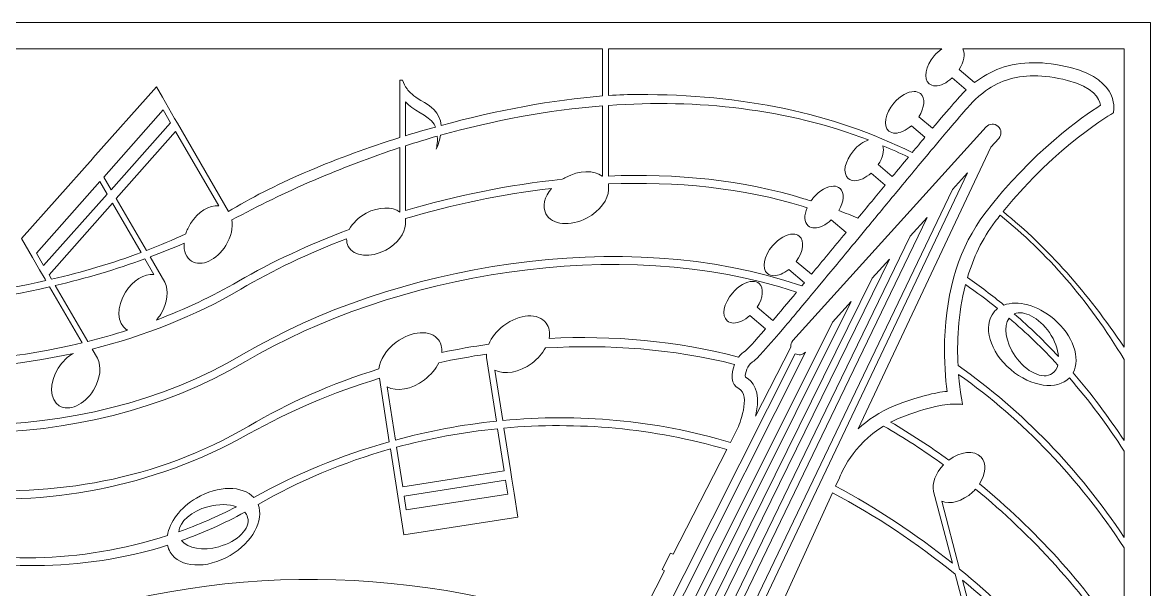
# Model space of a CAD drawing. Header units: millimetres. Extents: x -131 to 670, y -112 to 1620.
# Drawn here: x -2.3 to 254.4, y 907.9 to 1037 of the extents above; entities that cross this region are included whole.
import ezdxf

# ---------------------------------------------------------------- set-up
doc = ezdxf.new("R2010")
doc.units = ezdxf.units.MM
doc.header["$MEASUREMENT"] = 0
doc.layers.add('Layer 5', color=7, linetype='Continuous')

msp = doc.modelspace()

# ---------------------------------------------------------------- linework, layer by layer
at = {"layer": 'Layer 5', "lineweight": 0}
for points in [[(-130.85, 1037.01), (-130.85, 475.78), (254.45, 475.78), (254.45, 1037.01), (-130.85, 1037.01)], [(17.84, 998.95), (16.17, 1001.83), (29.68, 1017.14), (31.4, 1014.17), (17.84, 998.95)], [(38.06, 634.98), (35.63, 636.38), (209.4, 999.01), (212.83, 1002.8), (38.06, 634.98)], [(16.94, 997.95), (2.48, 981.71), (0.86, 984.5), (15.28, 1000.82), (16.94, 997.95)], [(30.64, 639.26), (199.75, 988.33), (203.64, 992.63), (32.69, 638.08), (30.64, 639.26)], [(27.4, 641.13), (25.22, 642.39), (191.12, 978.79), (195.01, 983.09), (27.4, 641.13)], [(22.21, 644.13), (20.52, 645.1), (182.07, 968.78), (186.32, 973.47), (22.21, 644.13)], [(107.66, 932.78), (108.15, 929.64), (85.05, 926.04), (84.57, 929.18), (107.66, 932.78)]]:
    msp.add_lwpolyline(points, dxfattribs=at)
for points, knots in [([(-124.85, 1031.01), (-124.85, 1031.01), (129.68, 1031.01), (129.68, 1031.01), (129.68, 1031.01), (129.68, 1020.29), (129.68, 1020.29), (118.55, 1019.44), (105.72, 1017.03), (92.98, 1013.57), (92.74, 1016.59), (90.58, 1018.05), (88.39, 1019.28), (86.69, 1020.23), (85.75, 1021.16), (85.21, 1021.9), (84.75, 1022.48), (84.39, 1023.13), (84.21, 1023.88), (84.21, 1023.88), (83.57, 1023.88), (83.57, 1023.88), (83.57, 1023.88), (83.57, 1010.82), (83.57, 1010.82), (69.27, 1006.32), (55.66, 1000.63), (45.42, 994.49), (45.14, 994.33), (44.86, 994.17), (44.58, 994), (44.58, 994), (32.94, 1014.08), (32.94, 1014.08), (32.94, 1014.08), (32.31, 1015.19), (32.31, 1015.19), (32.31, 1015.19), (32.3, 1015.18), (32.3, 1015.18), (32.3, 1015.18), (29.52, 1019.98), (29.52, 1019.98), (29.52, 1019.98), (28.17, 1022.34), (28.17, 1022.34), (28.17, 1022.34), (13.7, 1006.1), (13.7, 1006.1), (13.7, 1006.1), (13.68, 1006.14), (13.68, 1006.14), (13.68, 1006.14), (13.67, 1006.06), (13.67, 1006.06), (13.67, 1006.06), (-2.57, 987.84), (-2.57, 987.84), (-2.57, 987.84), (-0.04, 983.48), (-0.04, 983.48), (-0.04, 983.48), (-0.03, 983.48), (-0.03, 983.48), (-0.03, 983.48), (1.58, 980.71), (1.58, 980.71), (1.58, 980.71), (1.57, 980.7), (1.57, 980.7), (1.57, 980.7), (2.82, 978.55), (2.82, 978.55), (2.82, 978.55), (2.83, 978.56), (2.83, 978.56), (2.83, 978.56), (3.01, 978.24), (3.01, 978.24), (-7.66, 975.85), (-18.56, 974.42), (-29.08, 973.88), (-28.94, 974.04), (-28.81, 974.2), (-28.68, 974.36), (-26.47, 977.25), (-26.23, 980.78), (-28.14, 982.25), (-30.06, 983.72), (-33.41, 982.58), (-35.62, 979.69), (-37.17, 977.69), (-37.75, 975.37), (-37.31, 973.64), (-47.56, 973.57), (-57.28, 974.37), (-65.86, 975.97), (-65.86, 975.97), (-64.49, 977.63), (-64.49, 977.63), (-54.55, 976.67), (-43.98, 977.71), (-39.35, 984.36), (-32.66, 993.97), (-36.13, 1000.41), (-36.13, 1000.41), (-36.13, 1000.41), (-36.48, 1000.52), (-36.48, 1000.52), (-36.99, 1000.67), (-49.01, 1003.91), (-62.66, 985.23), (-62.78, 985.06), (-62.9, 984.9), (-63.02, 984.73), (-66, 984.82), (-69.21, 985.11), (-72.63, 985.62), (-80.87, 986.84), (-88.1, 986.27), (-93.8, 984.12), (-107.14, 989.13), (-109.57, 992.74), (-124.85, 1002.19), (-124.85, 1002.19), (-124.85, 1031.01), (-124.85, 1031.01)], [0, 0, 0, 0, 1, 1, 1, 2, 2, 2, 3, 3, 3, 4, 4, 4, 5, 5, 5, 6, 6, 6, 7, 7, 7, 8, 8, 8, 9, 9, 9, 10, 10, 10, 11, 11, 11, 12, 12, 12, 13, 13, 13, 14, 14, 14, 15, 15, 15, 16, 16, 16, 17, 17, 17, 18, 18, 18, 19, 19, 19, 20, 20, 20, 21, 21, 21, 22, 22, 22, 23, 23, 23, 24, 24, 24, 25, 25, 25, 26, 26, 26, 27, 27, 27, 28, 28, 28, 29, 29, 29, 30, 30, 30, 31, 31, 31, 32, 32, 32, 33, 33, 33, 34, 34, 34, 35, 35, 35, 36, 36, 36, 37, 37, 37, 38, 38, 38, 39, 39, 39, 40, 40, 40, 41, 41, 41, 42, 42, 42, 42]), ([(131.1, 1031.01), (131.1, 1031.01), (206.93, 1031.01), (206.93, 1031.01), (206.33, 1030.59), (205.74, 1030.06), (205.2, 1029.42), (203.2, 1027.07), (202.68, 1024.23), (204.04, 1023.08), (204.43, 1022.75), (204.93, 1022.59), (205.49, 1022.59), (206.63, 1022.59), (208.04, 1023.24), (209.29, 1024.39), (209.29, 1024.39), (212.49, 1021.67), (212.49, 1021.67), (211.36, 1020.59), (208.56, 1017.36), (204.83, 1012.92), (204.83, 1012.92), (201.74, 1015.54), (201.74, 1015.54), (203.06, 1017.63), (203.27, 1019.83), (202.12, 1020.82), (201.73, 1021.15), (201.23, 1021.3), (200.66, 1021.3), (199.26, 1021.3), (197.47, 1020.33), (196.04, 1018.65), (194.04, 1016.3), (193.52, 1013.46), (194.88, 1012.31), (195.27, 1011.98), (195.77, 1011.82), (196.33, 1011.82), (197.44, 1011.82), (198.79, 1012.43), (200.02, 1013.52), (200.02, 1013.52), (203.12, 1010.88), (203.12, 1010.88), (202.19, 1009.77), (201.21, 1008.6), (200.2, 1007.39), (182.19, 1016.41), (161.55, 1020.66), (137.84, 1020.63), (135.68, 1020.62), (133.43, 1020.54), (131.1, 1020.39), (131.1, 1020.39), (131.1, 1031.01), (131.1, 1031.01)], [0, 0, 0, 0, 1, 1, 1, 2, 2, 2, 3, 3, 3, 4, 4, 4, 5, 5, 5, 6, 6, 6, 7, 7, 7, 8, 8, 8, 9, 9, 9, 10, 10, 10, 11, 11, 11, 12, 12, 12, 13, 13, 13, 14, 14, 14, 15, 15, 15, 16, 16, 16, 17, 17, 17, 18, 18, 18, 19, 19, 19, 19]), ([(248.45, 963.05), (240.18, 975.45), (231.04, 985.71), (220.92, 993.96), (233.25, 1009.23), (246.02, 1016.44), (246.02, 1016.44), (246.02, 1016.44), (247.81, 1023.88), (236.27, 1026.75), (233.18, 1027.52), (230.42, 1027.87), (227.92, 1027.87), (222.18, 1027.87), (217.89, 1026.04), (214.42, 1023.33), (214.42, 1023.33), (210.9, 1026.32), (210.9, 1026.32), (212.01, 1028.06), (212.33, 1029.88), (211.73, 1031.01), (211.73, 1031.01), (248.45, 1031.01), (248.45, 1031.01), (248.45, 1031.01), (248.45, 963.05), (248.45, 963.05)], [0, 0, 0, 0, 1, 1, 1, 2, 2, 2, 3, 3, 3, 4, 4, 4, 5, 5, 5, 6, 6, 6, 7, 7, 7, 8, 8, 8, 9, 9, 9, 9]), ([(208.16, 953.02), (205.5, 952.74), (201.57, 951.89), (196.11, 949.69), (192.75, 948.33), (190.05, 946.47), (187.91, 944.5), (187.91, 944.5), (218.09, 1008.62), (218.09, 1008.62), (218.09, 1008.62), (219.92, 1010.64), (219.92, 1010.64), (220.63, 1011.43), (220.57, 1012.65), (219.78, 1013.37), (218.99, 1014.08), (217.77, 1014.02), (217.05, 1013.23), (217.05, 1013.23), (173.06, 964.57), (173.06, 964.57), (172.68, 964.16), (172.53, 963.63), (172.57, 963.11), (172.57, 963.11), (164.55, 947.38), (164.55, 947.38), (164.61, 947.64), (164.67, 947.9), (164.72, 948.16), (165.73, 953.2), (163.96, 955.35), (162.23, 956.26), (162.04, 957.04), (162.84, 959.11), (163.68, 959.6), (164.2, 959.9), (164.73, 960.21), (168.79, 964.92), (168.79, 964.92), (168.8, 964.91), (168.8, 964.91), (168.8, 964.91), (169.84, 966.14), (169.84, 966.14), (169.84, 966.14), (171.07, 967.57), (171.07, 967.57), (171.07, 967.57), (171.06, 967.57), (171.06, 967.57), (172.85, 969.68), (175.01, 972.25), (177.65, 975.43), (177.65, 975.43), (177.65, 975.42), (177.65, 975.42), (177.65, 975.42), (178.78, 976.79), (178.78, 976.79), (178.78, 976.79), (179.88, 978.11), (179.88, 978.11), (179.88, 978.11), (179.88, 978.11), (179.88, 978.11), (182.32, 981.05), (184.89, 984.16), (187.13, 986.87), (187.13, 986.87), (187.13, 986.87), (187.13, 986.87), (187.13, 986.87), (188.45, 988.47), (188.45, 988.47), (188.45, 988.47), (189.35, 989.56), (189.35, 989.56), (189.35, 989.56), (189.35, 989.56), (189.35, 989.56), (189.35, 989.56), (189.99, 990.33), (189.99, 990.33), (192.14, 992.95), (194.3, 995.56), (196.39, 998.09), (196.39, 998.09), (197.45, 999.37), (197.45, 999.37), (197.45, 999.37), (197.99, 1000.02), (197.99, 1000.02), (200.96, 1003.61), (203.39, 1006.53), (205.42, 1008.95), (205.42, 1008.95), (206.33, 1010.04), (206.33, 1010.04), (206.33, 1010.04), (207.13, 1010.99), (207.13, 1010.99), (211.12, 1015.74), (213.63, 1018.6), (214.57, 1019.5), (214.57, 1019.5), (215.36, 1020.26), (215.36, 1020.26), (215.36, 1020.26), (216.26, 1020.96), (216.26, 1020.96), (219.67, 1023.63), (223.38, 1024.87), (227.92, 1024.87), (230.25, 1024.87), (232.81, 1024.52), (235.55, 1023.84), (241.53, 1022.36), (242.84, 1019.68), (243.08, 1018.16), (239.06, 1015.63), (227.54, 1007.64), (216.74, 993.5), (211.1, 986.12), (207.94, 976.13), (207.59, 964.62), (207.44, 959.86), (207.8, 955.76), (208.16, 953.02)], [0, 0, 0, 0, 1, 1, 1, 2, 2, 2, 3, 3, 3, 4, 4, 4, 5, 5, 5, 6, 6, 6, 7, 7, 7, 8, 8, 8, 9, 9, 9, 10, 10, 10, 11, 11, 11, 12, 12, 12, 13, 13, 13, 14, 14, 14, 15, 15, 15, 16, 16, 16, 17, 17, 17, 18, 18, 18, 19, 19, 19, 20, 20, 20, 21, 21, 21, 22, 22, 22, 23, 23, 23, 24, 24, 24, 25, 25, 25, 26, 26, 26, 27, 27, 27, 28, 28, 28, 29, 29, 29, 30, 30, 30, 31, 31, 31, 32, 32, 32, 33, 33, 33, 34, 34, 34, 35, 35, 35, 36, 36, 36, 37, 37, 37, 38, 38, 38, 39, 39, 39, 40, 40, 40, 41, 41, 41, 42, 42, 42, 43, 43, 43, 43]), ([(131.1, 1018.13), (151.45, 1019.59), (171.66, 1017.38), (190.27, 1010.27), (189.12, 1009.9), (187.87, 1009.05), (186.83, 1007.82), (184.83, 1005.47), (184.31, 1002.63), (185.67, 1001.47), (186.06, 1001.14), (186.55, 1000.99), (187.12, 1000.99), (188.24, 1000.99), (189.63, 1001.62), (190.87, 1002.74), (190.87, 1002.74), (194.08, 1000), (194.08, 1000), (192.05, 997.54), (189.95, 995.01), (187.86, 992.47), (186.43, 993.06), (184.98, 993.63), (183.52, 994.17), (184.73, 996.2), (184.9, 998.3), (183.78, 999.25), (183.39, 999.58), (182.89, 999.74), (182.33, 999.74), (180.92, 999.74), (179.13, 998.76), (177.7, 997.08), (177.51, 996.86), (177.33, 996.62), (177.16, 996.39), (176.62, 996.56), (176.07, 996.74), (175.52, 996.9), (161.71, 1001.18), (146.51, 1002.69), (131.1, 1002.06), (131.1, 1002.06), (131.1, 1018.13), (131.1, 1018.13)], [0, 0, 0, 0, 1, 1, 1, 2, 2, 2, 3, 3, 3, 4, 4, 4, 5, 5, 5, 6, 6, 6, 7, 7, 7, 8, 8, 8, 9, 9, 9, 10, 10, 10, 11, 11, 11, 12, 12, 12, 13, 13, 13, 14, 14, 14, 15, 15, 15, 15]), ([(84.86, 1011.22), (84.86, 1011.22), (84.86, 1018.96), (84.86, 1018.96), (86.38, 1017.03), (90.09, 1015.99), (91.37, 1013.83), (91.49, 1013.64), (91.59, 1013.43), (91.67, 1013.21), (89.39, 1012.58), (87.12, 1011.91), (84.86, 1011.22)], [0, 0, 0, 0, 1, 1, 1, 2, 2, 2, 3, 3, 3, 4, 4, 4, 4]), ([(92.11, 1011.13), (92.21, 1009.55), (91.87, 1008.17), (91.87, 1008.17), (92.35, 1009.35), (92.67, 1010.4), (92.84, 1011.33), (104.94, 1014.72), (117.33, 1017.04), (129.68, 1018.02), (129.68, 1018.02), (129.68, 1002), (129.68, 1002), (129.68, 1002), (129.68, 1002), (129.67, 1002), (127.81, 1003.44), (124.42, 1003.41), (121.29, 1001.74), (121.04, 1001.6), (120.79, 1001.46), (120.55, 1001.31), (108.41, 1000.07), (96.32, 997.6), (84.86, 994.19), (84.86, 994.19), (84.86, 1008.94), (84.86, 1008.94), (87.26, 1009.71), (89.68, 1010.44), (92.11, 1011.13)], [0, 0, 0, 0, 1, 1, 1, 2, 2, 2, 3, 3, 3, 4, 4, 4, 5, 5, 5, 6, 6, 6, 7, 7, 7, 8, 8, 8, 9, 9, 9, 10, 10, 10, 10]), ([(35.92, 991.22), (35.44, 990.46), (35.09, 989.67), (34.84, 988.89), (31.93, 987.53), (28.94, 986.26), (25.88, 985.09), (25.88, 985.09), (19.03, 996.91), (19.03, 996.91), (19.03, 996.91), (32.54, 1012.21), (32.54, 1012.21), (32.54, 1012.21), (42.39, 995.24), (42.39, 995.24), (40.26, 995.52), (37.62, 993.96), (35.92, 991.22)], [0, 0, 0, 0, 1, 1, 1, 2, 2, 2, 3, 3, 3, 4, 4, 4, 5, 5, 5, 6, 6, 6, 6]), ([(45.35, 992.05), (57.32, 998.52), (70.21, 1004.14), (83.57, 1008.52), (83.57, 1008.52), (83.57, 993.81), (83.57, 993.81), (81.87, 995.14), (78.79, 995.12), (75.92, 993.59), (74.15, 992.64), (72.81, 991.3), (72.08, 989.9), (62.96, 986.49), (54.43, 982.5), (46.84, 978.1), (40.84, 974.63), (34.57, 971.69), (28.15, 969.25), (28.51, 969.66), (28.85, 970.11), (29.15, 970.61), (30.75, 973.19), (31.04, 976.05), (30.07, 977.86), (30.07, 977.86), (30.07, 977.87), (30.07, 977.87), (30.07, 977.87), (26.73, 983.63), (26.73, 983.63), (29.36, 984.61), (31.94, 985.65), (34.45, 986.74), (34.37, 984.96), (34.95, 983.44), (36.18, 982.68), (38.41, 981.3), (41.89, 982.89), (43.96, 986.23), (45.18, 988.21), (45.64, 990.35), (45.35, 992.05)], [0, 0, 0, 0, 1, 1, 1, 2, 2, 2, 3, 3, 3, 4, 4, 4, 5, 5, 5, 6, 6, 6, 7, 7, 7, 8, 8, 8, 9, 9, 9, 10, 10, 10, 11, 11, 11, 12, 12, 12, 13, 13, 13, 14, 14, 14, 14]), ([(193.54, 1008.96), (195.49, 1008.15), (197.43, 1007.28), (199.34, 1006.35), (198.16, 1004.93), (196.94, 1003.45), (195.68, 1001.94), (195.68, 1001.94), (192.49, 1004.65), (192.49, 1004.65), (193.49, 1006.2), (193.87, 1007.82), (193.54, 1008.96)], [0, 0, 0, 0, 1, 1, 1, 2, 2, 2, 3, 3, 3, 4, 4, 4, 4]), ([(131.1, 998.95), (131.1, 998.95), (131.1, 1000.25), (131.1, 1000.25), (146.51, 1000.87), (161.71, 999.36), (175.44, 995.1), (175.72, 995.01), (176, 994.92), (176.29, 994.83), (175.56, 993.14), (175.6, 991.54), (176.54, 990.74), (176.93, 990.41), (177.43, 990.25), (177.99, 990.25), (179.14, 990.25), (180.54, 990.9), (181.8, 992.05), (181.8, 992.05), (185.16, 989.19), (185.16, 989.19), (182.45, 985.92), (179.79, 982.7), (177.28, 979.68), (177.28, 979.68), (173.82, 982.62), (173.82, 982.62), (175.42, 984.83), (175.75, 987.29), (174.51, 988.35), (174.12, 988.68), (173.62, 988.84), (173.06, 988.84), (171.65, 988.84), (169.86, 987.86), (168.43, 986.19), (166.43, 983.84), (165.92, 980.99), (167.27, 979.84), (167.66, 979.51), (168.16, 979.35), (168.72, 979.35), (169.74, 979.35), (170.96, 979.87), (172.1, 980.79), (172.1, 980.79), (175.68, 977.75), (175.68, 977.75), (175.48, 977.51), (175.29, 977.28), (175.1, 977.05), (134.1, 991.1), (81.88, 981.61), (48, 961.53), (10.13, 939.09), (-38.74, 942.5), (-70.05, 956.56), (-70.06, 957.39), (-70.16, 958.23), (-70.34, 959.07), (-70.93, 961.81), (-72.31, 964.08), (-74.3, 965.78), (-74.3, 965.78), (-73.8, 966.38), (-73.8, 966.38), (-61.66, 961.7), (-46.55, 958.74), (-30.37, 958.17), (-30.37, 958.17), (-26.53, 949.7), (-26.53, 949.7), (-28.54, 950.74), (-32.05, 950.2), (-33.94, 951.52), (-35.92, 952.91), (-36.51, 956.08), (-36.51, 956.08), (-36.26, 949.11), (-32.75, 948.38), (-29.37, 948.09), (-27.59, 947.94), (-26.44, 947.52), (-25.71, 947.11), (-25.1, 946.79), (-24.55, 946.38), (-24.12, 945.82), (-24.12, 945.82), (-23.58, 946.07), (-23.58, 946.07), (-23.58, 946.07), (-29.05, 958.13), (-29.05, 958.13), (-16.57, 957.79), (-3.5, 958.86), (9.32, 961.67), (8.02, 961), (6.75, 959.82), (5.79, 958.27), (3.72, 954.93), (3.84, 951.11), (6.06, 949.73), (8.28, 948.35), (11.76, 949.94), (13.83, 953.28), (15.44, 955.87), (15.72, 958.73), (14.75, 960.54), (14.75, 960.54), (14.75, 960.54), (14.75, 960.54), (14.75, 960.54), (13.53, 962.66), (13.53, 962.66), (25.35, 965.61), (36.86, 970.08), (47.38, 976.3), (54.6, 980.57), (62.74, 984.45), (71.47, 987.79), (71.44, 987.17), (71.56, 986.57), (71.85, 986.03), (73.08, 983.71), (76.91, 983.34), (80.4, 985.2), (83.09, 986.63), (84.79, 988.98), (84.85, 991.05), (84.85, 991.05), (84.86, 991.05), (84.86, 991.05), (84.86, 991.05), (84.86, 992.35), (84.86, 992.35), (95.54, 995.55), (106.79, 997.92), (118.12, 999.23), (116.51, 997.34), (115.92, 995.13), (116.82, 993.45), (118.18, 990.9), (122.38, 990.49), (126.2, 992.54), (129.16, 994.11), (131.02, 996.69), (131.09, 998.95), (131.09, 998.95), (131.1, 998.95), (131.1, 998.95)], [0, 0, 0, 0, 1, 1, 1, 2, 2, 2, 3, 3, 3, 4, 4, 4, 5, 5, 5, 6, 6, 6, 7, 7, 7, 8, 8, 8, 9, 9, 9, 10, 10, 10, 11, 11, 11, 12, 12, 12, 13, 13, 13, 14, 14, 14, 15, 15, 15, 16, 16, 16, 17, 17, 17, 18, 18, 18, 19, 19, 19, 20, 20, 20, 21, 21, 21, 22, 22, 22, 23, 23, 23, 24, 24, 24, 25, 25, 25, 26, 26, 26, 27, 27, 27, 28, 28, 28, 29, 29, 29, 30, 30, 30, 31, 31, 31, 32, 32, 32, 33, 33, 33, 34, 34, 34, 35, 35, 35, 36, 36, 36, 37, 37, 37, 38, 38, 38, 39, 39, 39, 40, 40, 40, 41, 41, 41, 42, 42, 42, 43, 43, 43, 44, 44, 44, 45, 45, 45, 46, 46, 46, 47, 47, 47, 48, 48, 48, 49, 49, 49, 50, 50, 50, 50]), ([(18.14, 995.9), (18.14, 995.9), (24.67, 984.63), (24.67, 984.63), (18.1, 982.18), (11.26, 980.15), (4.31, 978.54), (4.31, 978.54), (3.72, 979.57), (3.72, 979.57), (3.72, 979.57), (18.14, 995.9), (18.14, 995.9)], [0, 0, 0, 0, 1, 1, 1, 2, 2, 2, 3, 3, 3, 4, 4, 4, 4]), ([(248.45, 941.82), (244.84, 947.31), (240.98, 952.46), (236.84, 957.24), (238.62, 960.55), (236.83, 965.78), (232.45, 969.51), (228.71, 972.69), (224.19, 973.82), (221.09, 972.66), (218.42, 974.87), (215.64, 976.95), (212.79, 978.93), (214.1, 983.34), (216.11, 987.73), (219.12, 991.68), (219.49, 992.17), (219.87, 992.64), (220.24, 993.12), (230.79, 984.64), (240.33, 973.81), (248.45, 960.3), (248.45, 960.3), (248.45, 941.82), (248.45, 941.82)], [0, 0, 0, 0, 1, 1, 1, 2, 2, 2, 3, 3, 3, 4, 4, 4, 5, 5, 5, 6, 6, 6, 7, 7, 7, 8, 8, 8, 8]), ([(-29.68, 932.4), (-45.85, 935.26), (-60.78, 940.94), (-72.79, 948.09), (-71.33, 950), (-70.4, 952.31), (-70.12, 954.74), (-38.63, 940.64), (10.44, 937.3), (48.43, 959.79), (81.86, 979.59), (133.28, 989.07), (173.9, 975.61), (171.9, 973.22), (170.06, 971.03), (168.46, 969.14), (168.46, 969.14), (164.9, 972.17), (164.9, 972.17), (166.29, 974.3), (166.53, 976.57), (165.35, 977.58), (164.96, 977.91), (164.46, 978.07), (163.9, 978.07), (162.49, 978.07), (160.7, 977.09), (159.27, 975.41), (157.28, 973.06), (156.76, 970.22), (158.11, 969.07), (158.5, 968.74), (159, 968.58), (159.56, 968.58), (160.67, 968.58), (162.03, 969.19), (163.25, 970.28), (163.25, 970.28), (166.83, 967.24), (166.83, 967.24), (164.32, 964.32), (162.63, 962.46), (162.17, 962.19), (161.64, 961.88), (161.14, 961.4), (160.71, 960.81), (146.66, 964.51), (132, 965.81), (117.55, 965.07), (117.81, 966.38), (117.63, 967.62), (116.91, 968.57), (115.13, 970.94), (110.81, 970.69), (107.26, 968.01), (105.62, 966.79), (104.45, 965.27), (103.81, 963.75), (100.21, 963.24), (96.64, 962.61), (93.11, 961.87), (93.21, 962.95), (92.99, 963.95), (92.38, 964.75), (90.6, 967.11), (86.28, 966.86), (82.73, 964.19), (80.44, 962.47), (79.04, 960.18), (78.79, 958.13), (68.16, 954.8), (58.14, 950.4), (49.17, 945.11), (28.09, 932.67), (4.51, 928.97), (-17.62, 930.83), (-15.73, 932.79), (-15, 935.2), (-15.98, 936.98), (-17.33, 939.44), (-21.43, 939.78), (-25.14, 937.75), (-27.58, 936.4), (-29.23, 934.35), (-29.68, 932.4)], [0, 0, 0, 0, 1, 1, 1, 2, 2, 2, 3, 3, 3, 4, 4, 4, 5, 5, 5, 6, 6, 6, 7, 7, 7, 8, 8, 8, 9, 9, 9, 10, 10, 10, 11, 11, 11, 12, 12, 12, 13, 13, 13, 14, 14, 14, 15, 15, 15, 16, 16, 16, 17, 17, 17, 18, 18, 18, 19, 19, 19, 20, 20, 20, 21, 21, 21, 22, 22, 22, 23, 23, 23, 24, 24, 24, 25, 25, 25, 26, 26, 26, 27, 27, 27, 28, 28, 28, 28]), ([(21.38, 967.05), (21.44, 967.01), (21.51, 966.98), (21.58, 966.95), (18.59, 965.98), (15.57, 965.12), (12.54, 964.36), (12.54, 964.36), (5.15, 977.1), (5.15, 977.1), (12.14, 978.77), (18.99, 980.8), (25.51, 983.18), (25.51, 983.18), (27.58, 979.61), (27.58, 979.61), (25.46, 979.9), (22.81, 978.34), (21.11, 975.59), (19.04, 972.25), (19.16, 968.43), (21.38, 967.05)], [0, 0, 0, 0, 1, 1, 1, 2, 2, 2, 3, 3, 3, 4, 4, 4, 5, 5, 5, 6, 6, 6, 7, 7, 7, 7]), ([(3.85, 976.8), (3.85, 976.8), (11.25, 964.04), (11.25, 964.04), (-2.45, 960.73), (-16.44, 959.45), (-29.85, 959.88), (-29.85, 959.88), (-35.01, 971.27), (-35.01, 971.27), (-33.98, 971.02), (-32.76, 971.25), (-31.56, 971.88), (-19.89, 972.42), (-7.83, 974.1), (3.85, 976.8)], [0, 0, 0, 0, 1, 1, 1, 2, 2, 2, 3, 3, 3, 4, 4, 4, 5, 5, 5, 5]), ([(248.45, 919.77), (238.12, 935.33), (225.45, 948.48), (210.65, 958.88), (210.39, 963.93), (210.59, 970.59), (212.34, 977.33), (214.85, 975.59), (217.29, 973.78), (219.66, 971.87), (219.37, 971.65), (219.1, 971.4), (218.86, 971.11), (216.15, 967.92), (217.84, 962.03), (222.64, 957.96), (227.3, 954), (233.18, 953.21), (235.99, 956.1), (240.46, 950.96), (244.61, 945.41), (248.45, 939.43), (248.45, 939.43), (248.45, 919.77), (248.45, 919.77)], [0, 0, 0, 0, 1, 1, 1, 2, 2, 2, 3, 3, 3, 4, 4, 4, 5, 5, 5, 6, 6, 6, 7, 7, 7, 8, 8, 8, 8]), ([(223.46, 970.65), (225.66, 971.6), (229.1, 969.82), (231.44, 966.41), (232.7, 964.58), (233.4, 962.62), (233.53, 960.94), (230.33, 964.38), (226.97, 967.61), (223.46, 970.65)], [0, 0, 0, 0, 1, 1, 1, 2, 2, 2, 3, 3, 3, 3]), ([(233.38, 959.02), (233.17, 958.19), (232.75, 957.51), (232.11, 957.08), (229.96, 955.6), (226.17, 957.39), (223.65, 961.07), (221.45, 964.27), (220.94, 967.86), (222.28, 969.7), (226.17, 966.39), (229.87, 962.83), (233.38, 959.02)], [0, 0, 0, 0, 1, 1, 1, 2, 2, 2, 3, 3, 3, 4, 4, 4, 4]), ([(105.22, 957.87), (107.34, 956.7), (110.77, 957.26), (113.69, 959.45), (115.03, 960.46), (116.06, 961.66), (116.74, 962.9), (131.16, 963.78), (145.78, 962.67), (159.78, 959.15), (158.91, 957.03), (158.92, 954.54), (160.76, 953.64), (163.65, 952.22), (160.68, 945.03), (160.48, 944.56), (160.48, 944.56), (158.85, 941.38), (158.85, 941.38), (141.76, 946.54), (124.11, 947.99), (107.01, 946.38), (107.01, 946.38), (105.22, 957.87), (105.22, 957.87)], [0, 0, 0, 0, 1, 1, 1, 2, 2, 2, 3, 3, 3, 4, 4, 4, 5, 5, 5, 6, 6, 6, 7, 7, 7, 8, 8, 8, 8]), ([(17.54, 646.82), (17.54, 646.82), (15.79, 647.83), (15.79, 647.83), (15.79, 647.83), (173.58, 961.58), (173.58, 961.58), (174.34, 961.17), (175.29, 961.31), (175.9, 961.96), (175.9, 961.96), (17.54, 646.82), (17.54, 646.82)], [0, 0, 0, 0, 1, 1, 1, 2, 2, 2, 3, 3, 3, 4, 4, 4, 4]), ([(80.69, 954.05), (82.81, 952.88), (86.24, 953.43), (89.16, 955.63), (90.66, 956.76), (91.78, 958.13), (92.44, 959.53), (96.02, 960.3), (99.64, 960.96), (103.29, 961.5), (103.28, 961.24), (103.29, 960.98), (103.32, 960.73), (103.32, 960.73), (103.3, 960.73), (103.3, 960.73), (103.3, 960.73), (105.56, 946.24), (105.56, 946.24), (97.75, 945.42), (90.05, 943.97), (82.58, 941.93), (82.58, 941.93), (80.69, 954.05), (80.69, 954.05)], [0, 0, 0, 0, 1, 1, 1, 2, 2, 2, 3, 3, 3, 4, 4, 4, 5, 5, 5, 6, 6, 6, 7, 7, 7, 8, 8, 8, 8]), ([(37.3, 928.73), (33.54, 926.52), (31.11, 923.2), (30.66, 920.17), (10.67, 913.68), (-9.48, 913.83), (-28.27, 918.43), (-28.27, 918.43), (-28.41, 928.49), (-28.41, 928.49), (-26.57, 927.1), (-23.27, 927.16), (-20.23, 928.83), (-20.1, 928.9), (-19.98, 928.98), (-19.86, 929.05), (2.91, 926.84), (26.89, 930.81), (49.31, 943.41), (58.33, 948.47), (68.33, 952.74), (78.92, 955.99), (78.92, 955.99), (81.17, 941.54), (81.17, 941.54), (70.29, 938.47), (59.89, 934.17), (50.33, 928.83), (47.8, 931.61), (42.26, 931.64), (37.3, 928.73)], [0, 0, 0, 0, 1, 1, 1, 2, 2, 2, 3, 3, 3, 4, 4, 4, 5, 5, 5, 6, 6, 6, 7, 7, 7, 8, 8, 8, 9, 9, 9, 10, 10, 10, 10]), ([(248.45, 895.58), (239.22, 909.39), (228.15, 921.63), (215.54, 931.94), (216.97, 934.17), (217.19, 936.62), (215.88, 938.04), (214.32, 939.71), (211.17, 939.37), (208.53, 937.35), (204.28, 940.46), (199.87, 943.35), (195.31, 946.03), (195.93, 946.34), (196.56, 946.63), (197.23, 946.9), (204.07, 949.66), (208.18, 950.13), (210.18, 950.13), (211.22, 950.13), (211.69, 950), (211.69, 950), (211.69, 950), (211.11, 952.68), (210.78, 956.87), (225.57, 946.39), (238.2, 933.13), (248.45, 917.39), (248.45, 917.39), (248.45, 895.58), (248.45, 895.58)], [0, 0, 0, 0, 1, 1, 1, 2, 2, 2, 3, 3, 3, 4, 4, 4, 5, 5, 5, 6, 6, 6, 7, 7, 7, 8, 8, 8, 9, 9, 9, 10, 10, 10, 10]), ([(-124.85, 939.61), (-124.26, 937.82), (-123.24, 936.15), (-121.86, 934.7), (-122.01, 934.8), (-122.09, 934.86), (-122.09, 934.86), (-117.89, 930.66), (-114.2, 929.13), (-109.83, 928.82), (-105.25, 928.51), (-101.52, 932.89), (-101.52, 932.89), (-101.52, 932.89), (-91.29, 945.24), (-91.29, 945.24), (-87.81, 943.47), (-84.47, 942.77), (-81.4, 943.14), (-78.93, 941.28), (-76.24, 939.31), (-73.28, 937.21), (-61.25, 928.68), (-46.14, 921.35), (-29.64, 917.14), (-29.64, 917.14), (-29.36, 896.32), (-29.36, 896.32), (-29.36, 896.32), (-27.98, 896.33), (-27.98, 896.33), (-27.98, 896.33), (-28.25, 916.8), (-28.25, 916.8), (-9.53, 912.24), (10.92, 911.72), (30.72, 917.98), (30.83, 917.43), (31.03, 916.9), (31.32, 916.41), (33.44, 912.81), (39.56, 912.47), (44.98, 915.67), (50.05, 918.65), (52.71, 923.65), (51.32, 927.23), (60.56, 932.6), (70.72, 936.86), (81.43, 939.9), (81.43, 939.9), (84.47, 920.38), (84.47, 920.38), (84.47, 920.38), (84.49, 920.38), (84.49, 920.38), (84.49, 920.38), (84.49, 920.36), (84.49, 920.36), (84.49, 920.36), (110.44, 924.4), (110.44, 924.4), (110.44, 924.4), (109.59, 929.87), (109.59, 929.87), (109.59, 929.87), (109.58, 929.86), (109.58, 929.86), (109.58, 929.86), (109.1, 933), (109.1, 933), (109.1, 933), (109.1, 933), (109.1, 933), (109.1, 933), (108.77, 935.12), (108.77, 935.12), (108.77, 935.12), (108.76, 935.12), (108.76, 935.12), (108.76, 935.12), (107.28, 944.66), (107.28, 944.66), (124.03, 946.15), (141.34, 944.68), (158.02, 939.76), (158.02, 939.76), (145.78, 915.91), (145.78, 915.91), (145.78, 915.91), (145.2, 916.19), (145.2, 916.19), (145.2, 916.19), (143.28, 912.46), (143.28, 912.46), (143.28, 912.46), (143.86, 912.18), (143.86, 912.18), (143.86, 912.18), (135.92, 896.69), (135.92, 896.69), (135.92, 896.69), (135.34, 896.98), (135.34, 896.98), (135.34, 896.98), (134.81, 895.95), (134.81, 895.95), (92.5, 913.43), (45.85, 914.9), (2.17, 899.9), (-45.35, 883.59), (-83.68, 849.75), (-105.75, 804.61), (-117.56, 780.46), (-123.95, 754.62), (-124.85, 728.53), (-124.85, 728.53), (-124.85, 939.61), (-124.85, 939.61)], [0, 0, 0, 0, 1, 1, 1, 2, 2, 2, 3, 3, 3, 4, 4, 4, 5, 5, 5, 6, 6, 6, 7, 7, 7, 8, 8, 8, 9, 9, 9, 10, 10, 10, 11, 11, 11, 12, 12, 12, 13, 13, 13, 14, 14, 14, 15, 15, 15, 16, 16, 16, 17, 17, 17, 18, 18, 18, 19, 19, 19, 20, 20, 20, 21, 21, 21, 22, 22, 22, 23, 23, 23, 24, 24, 24, 25, 25, 25, 26, 26, 26, 27, 27, 27, 28, 28, 28, 29, 29, 29, 30, 30, 30, 31, 31, 31, 32, 32, 32, 33, 33, 33, 34, 34, 34, 35, 35, 35, 36, 36, 36, 37, 37, 37, 38, 38, 38, 39, 39, 39, 39]), ([(205.08, 930.24), (205.08, 930.24), (205.07, 930.24), (205.07, 930.24), (205.07, 930.24), (209.38, 913.86), (209.38, 913.86), (200.99, 920.55), (192.07, 926.45), (182.79, 931.43), (182.79, 931.43), (183.65, 933.32), (183.65, 933.32), (183.65, 933.32), (183.64, 933.32), (183.64, 933.32), (183.97, 934.19), (186.61, 940.81), (193.68, 945.12), (198.39, 942.41), (202.95, 939.47), (207.35, 936.3), (205.5, 934.39), (204.67, 932.03), (205.08, 930.24)], [0, 0, 0, 0, 1, 1, 1, 2, 2, 2, 3, 3, 3, 4, 4, 4, 5, 5, 5, 6, 6, 6, 7, 7, 7, 8, 8, 8, 8]), ([(84.24, 931.3), (84.24, 931.3), (82.83, 940.29), (82.83, 940.29), (90.29, 942.32), (97.99, 943.74), (105.83, 944.52), (105.83, 944.52), (107.33, 934.9), (107.33, 934.9), (107.33, 934.9), (84.24, 931.3), (84.24, 931.3)], [0, 0, 0, 0, 1, 1, 1, 2, 2, 2, 3, 3, 3, 4, 4, 4, 4]), ([(248.45, 755.11), (246.75, 764.51), (244.32, 773.85), (241.16, 783.06), (226.74, 825.06), (198.63, 859.87), (161.14, 882.63), (161.14, 882.63), (161.79, 884.05), (161.79, 884.05), (161.79, 884.05), (161.79, 884.05), (161.79, 884.05), (161.79, 884.05), (161.79, 884.05), (161.79, 884.05), (161.79, 884.05), (161.79, 884.05), (161.79, 884.05), (161.79, 884.05), (161.21, 884.33), (161.21, 884.33), (161.21, 884.33), (161.31, 884.56), (161.31, 884.56), (161.31, 884.56), (161.31, 884.56), (161.31, 884.56), (161.31, 884.56), (168.46, 900.15), (168.46, 900.15), (168.46, 900.15), (169.03, 899.87), (169.03, 899.87), (169.03, 899.87), (170.78, 903.69), (170.78, 903.69), (170.78, 903.69), (170.21, 903.97), (170.21, 903.97), (170.21, 903.97), (182.1, 929.92), (182.1, 929.92), (191.84, 924.75), (201.23, 918.49), (210.03, 911.36), (210.03, 911.36), (213.05, 899.89), (213.05, 899.89), (213.05, 899.89), (214.24, 900.2), (214.24, 900.2), (214.24, 900.2), (211.65, 910.03), (211.65, 910.03), (225.75, 898.35), (238.3, 884.39), (248.45, 869.06), (248.45, 869.06), (248.45, 755.11), (248.45, 755.11)], [0, 0, 0, 0, 1, 1, 1, 2, 2, 2, 3, 3, 3, 4, 4, 4, 5, 5, 5, 6, 6, 6, 7, 7, 7, 8, 8, 8, 9, 9, 9, 10, 10, 10, 11, 11, 11, 12, 12, 12, 13, 13, 13, 14, 14, 14, 15, 15, 15, 16, 16, 16, 17, 17, 17, 18, 18, 18, 19, 19, 19, 20, 20, 20, 20]), ([(248.45, 871.41), (238.04, 886.87), (225.31, 900.85), (210.99, 912.54), (210.99, 912.54), (206.93, 927.99), (206.93, 927.99), (208.82, 927.18), (211.67, 927.95), (213.95, 930.06), (214.19, 930.28), (214.4, 930.5), (214.61, 930.74), (227.64, 920.16), (239.02, 907.5), (248.45, 893.17), (248.45, 893.17), (248.45, 871.41), (248.45, 871.41)], [0, 0, 0, 0, 1, 1, 1, 2, 2, 2, 3, 3, 3, 4, 4, 4, 5, 5, 5, 6, 6, 6, 6]), ([(33.26, 921.05), (33.43, 923.32), (36.14, 925.73), (39.9, 926.75), (42.33, 927.42), (44.69, 927.35), (46.4, 926.72), (42.04, 924.49), (37.66, 922.6), (33.26, 921.05)], [0, 0, 0, 0, 1, 1, 1, 2, 2, 2, 3, 3, 3, 3]), ([(48.27, 925.5), (48.58, 925.15), (48.81, 924.76), (48.93, 924.32), (49.61, 921.8), (46.68, 918.81), (42.38, 917.64), (38.73, 916.64), (35.27, 917.28), (33.89, 919.04), (38.74, 920.76), (43.55, 922.9), (48.27, 925.5)], [0, 0, 0, 0, 1, 1, 1, 2, 2, 2, 3, 3, 3, 4, 4, 4, 4])]:
    msp.add_open_spline(points, degree=3, knots=knots, dxfattribs=at)

doc.saveas('drawing.dxf')
